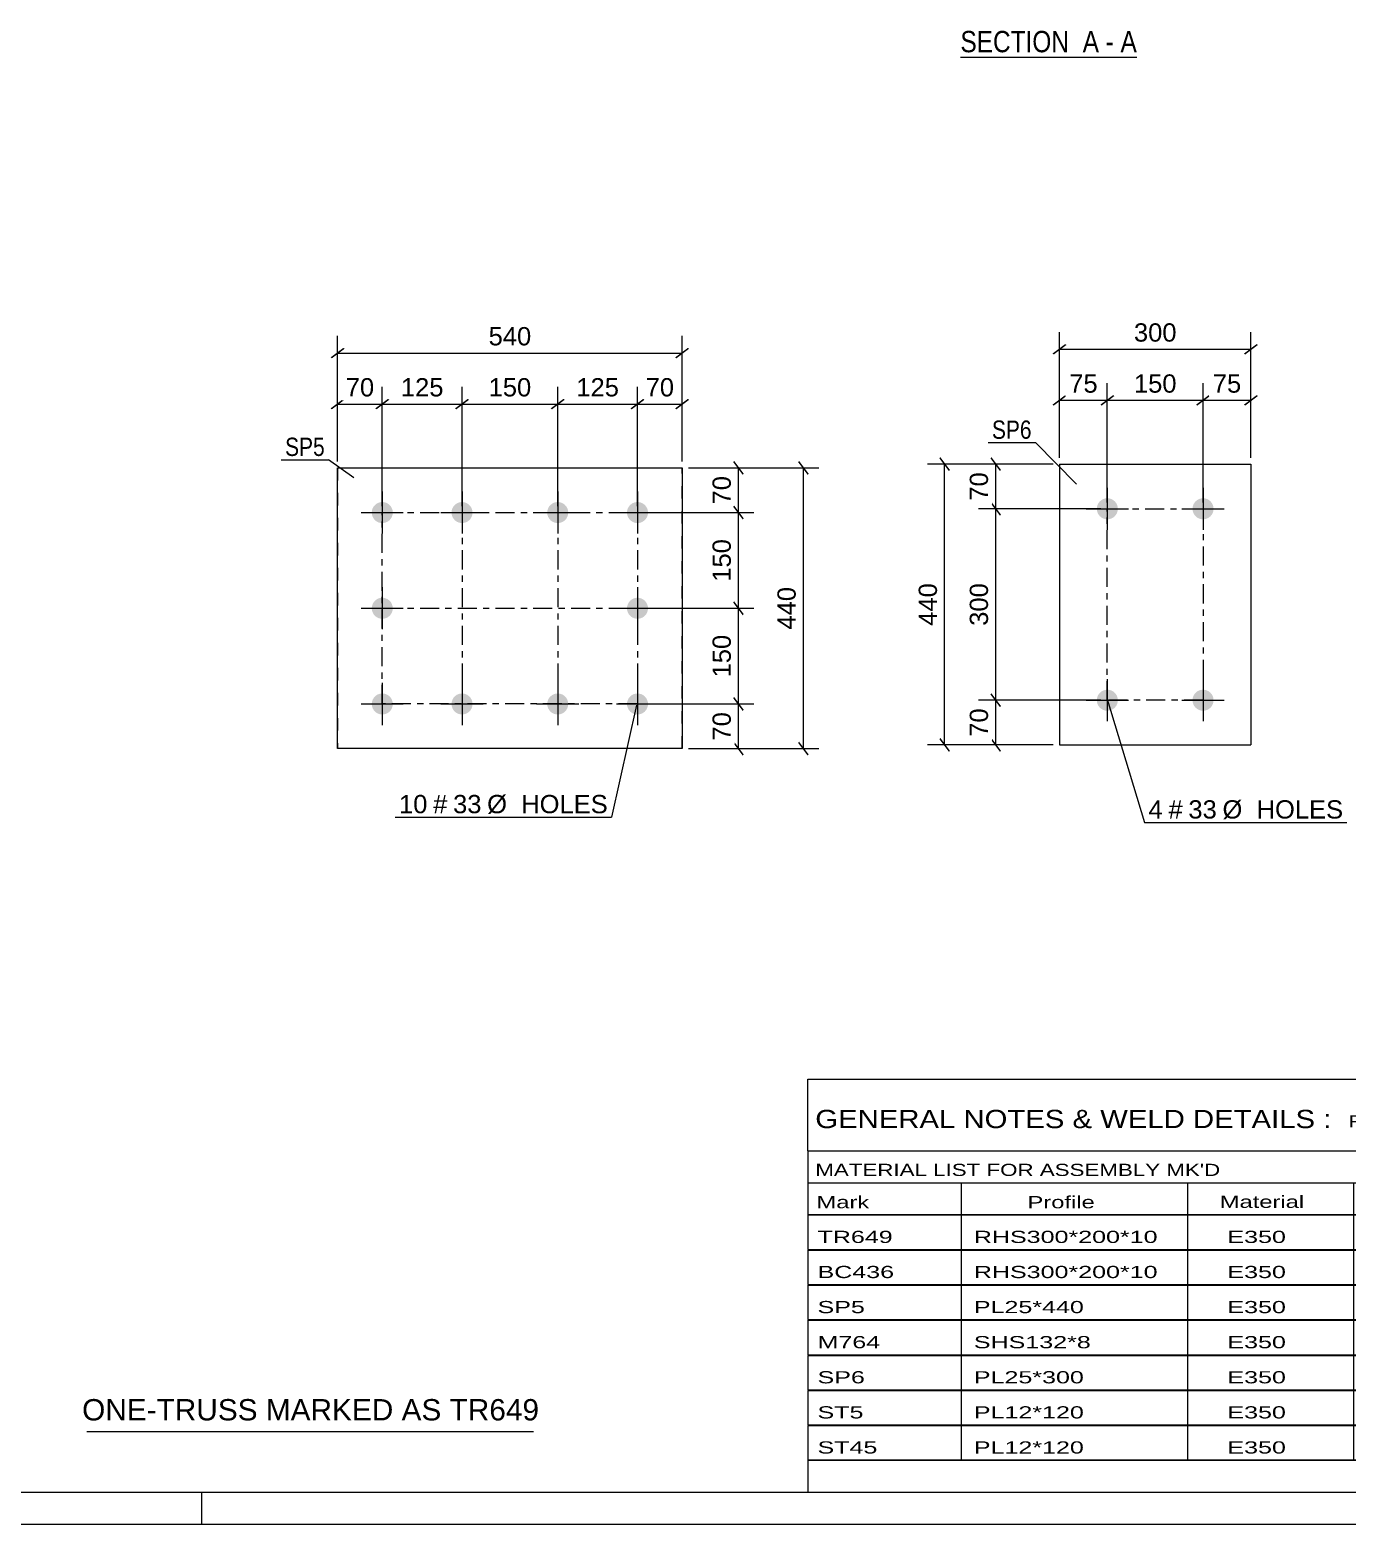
# Model space of a CAD drawing. Header units: millimetres. Extents: x 0 to 841, y 0 to 594.
# Drawn here: x 394.1 to 600.5, y 0 to 234.2 of the extents above; entities that cross this region are included whole.
import ezdxf

# ---------------------------------------------------------------- set-up
doc = ezdxf.new("R2010")
doc.units = ezdxf.units.MM
doc.linetypes.add('DXK_LINE_DOT2', pattern=[3.9198, 1.9599, -1.9599])
doc.linetypes.add('DXK_LINE_DOT3', pattern=[5.9187, 2.979, -0.9799, 0.9799, -0.9799])
doc.styles.add('Arial', font='arial.ttf', dxfattribs={"height": 0.2})
doc.styles.add('Arial Narrow', font='ARIALN.TTF', dxfattribs={"height": 0.2})

# ---------------------------------------------------------------- blocks, each defined once
blk = doc.blocks.new('Unknown-122567103-1134')
at = {"color": 5, "linetype": 'Continuous'}
for p, q in [((5, 5), (836, 5)), ((421, 0), (421, 5)), ((0, 0), (841, 0))]:
    blk.add_line(p, q, dxfattribs=at)
blk = doc.blocks.new('Unknown-122567103-13 - 2287')
at = {"color": 6, "linetype": 'Continuous'}
blk.add_line((539.9, 229.92), (567.54, 229.92), dxfattribs=at)
at = {"color": 0, "linetype": 'Continuous'}
blk.add_wipeout([(558.01, 230.67), (558.01, 234.17), (539.9, 234.17), (539.9, 230.67)], dxfattribs=at)
at = {"color": 7, "linetype": 'Continuous', "style": 'Arial Narrow'}
blk.add_text('SECTION ', height=3.34, dxfattribs=at).set_placement((539.9, 230.67))
at = {"color": 0, "linetype": 'Continuous'}
blk.add_wipeout([(561.61, 230.67), (561.61, 234.17), (559.06, 234.17), (559.06, 230.67)], dxfattribs=at)
blk.add_wipeout([(563.94, 230.67), (563.94, 234.17), (562.66, 234.17), (562.66, 230.67)], dxfattribs=at)
at = {"color": 7, "linetype": 'Continuous', "style": 'Arial Narrow'}
for s, p in [('A', (559.06, 230.67)), ('-', (562.66, 230.67))]:
    blk.add_text(s, height=3.34, dxfattribs=at).set_placement(p)
at = {"color": 0, "linetype": 'Continuous'}
blk.add_wipeout([(567.54, 230.67), (567.54, 234.17), (564.99, 234.17), (564.99, 230.67)], dxfattribs=at)
at = {"color": 7, "linetype": 'Continuous', "style": 'Arial Narrow'}
blk.add_text('A', height=3.34, dxfattribs=at).set_placement((564.99, 230.67))
blk = doc.blocks.new('Bolt-122567103-1923 - 1876')
at = {"linetype": 'Continuous'}
for points in [[(447.63, 158.53), (447.67, 158.87), (447.78, 159.2), (447.95, 159.5), (448.18, 159.75), (448.46, 159.96), (448.77, 160.1), (449.11, 160.17), (449.46, 160.17), (449.79, 160.1), (450.11, 159.96), (450.39, 159.75), (450.62, 159.5), (450.79, 159.2), (450.9, 158.87), (450.93, 158.53), (450.9, 158.19), (450.79, 157.86), (450.62, 157.56), (450.39, 157.3), (450.11, 157.1), (449.79, 156.96), (449.46, 156.89), (449.11, 156.89), (448.77, 156.96), (448.46, 157.1), (448.18, 157.3), (447.95, 157.56), (447.78, 157.86), (447.67, 158.19)], [(460.13, 158.53), (460.17, 158.87), (460.28, 159.2), (460.45, 159.5), (460.68, 159.75), (460.96, 159.96), (461.27, 160.1), (461.61, 160.17), (461.96, 160.17), (462.29, 160.1), (462.61, 159.96), (462.89, 159.75), (463.12, 159.5), (463.29, 159.2), (463.4, 158.87), (463.43, 158.53), (463.4, 158.19), (463.29, 157.86), (463.12, 157.56), (462.89, 157.3), (462.61, 157.1), (462.29, 156.96), (461.96, 156.89), (461.61, 156.89), (461.27, 156.96), (460.96, 157.1), (460.68, 157.3), (460.45, 157.56), (460.28, 157.86), (460.17, 158.19)], [(475.13, 158.53), (475.17, 158.87), (475.28, 159.2), (475.45, 159.5), (475.68, 159.75), (475.96, 159.96), (476.27, 160.1), (476.61, 160.17), (476.96, 160.17), (477.29, 160.1), (477.61, 159.96), (477.89, 159.75), (478.12, 159.5), (478.29, 159.2), (478.4, 158.87), (478.43, 158.53), (478.4, 158.19), (478.29, 157.86), (478.12, 157.56), (477.89, 157.3), (477.61, 157.1), (477.29, 156.96), (476.96, 156.89), (476.61, 156.89), (476.27, 156.96), (475.96, 157.1), (475.68, 157.3), (475.45, 157.56), (475.28, 157.86), (475.17, 158.19)], [(487.63, 158.53), (487.67, 158.87), (487.78, 159.2), (487.95, 159.5), (488.18, 159.75), (488.46, 159.96), (488.77, 160.1), (489.11, 160.17), (489.46, 160.17), (489.79, 160.1), (490.11, 159.96), (490.39, 159.75), (490.62, 159.5), (490.79, 159.2), (490.9, 158.87), (490.93, 158.53), (490.9, 158.19), (490.79, 157.86), (490.62, 157.56), (490.39, 157.3), (490.11, 157.1), (489.79, 156.96), (489.46, 156.89), (489.11, 156.89), (488.77, 156.96), (488.46, 157.1), (488.18, 157.3), (487.95, 157.56), (487.78, 157.86), (487.67, 158.19)], [(447.63, 143.53), (447.67, 143.87), (447.78, 144.2), (447.95, 144.5), (448.18, 144.75), (448.46, 144.96), (448.77, 145.1), (449.11, 145.17), (449.46, 145.17), (449.79, 145.1), (450.11, 144.96), (450.39, 144.75), (450.62, 144.5), (450.79, 144.2), (450.9, 143.87), (450.93, 143.53), (450.9, 143.19), (450.79, 142.86), (450.62, 142.56), (450.39, 142.3), (450.11, 142.1), (449.79, 141.96), (449.46, 141.89), (449.11, 141.89), (448.77, 141.96), (448.46, 142.1), (448.18, 142.3), (447.95, 142.56), (447.78, 142.86), (447.67, 143.19)], [(487.63, 143.53), (487.67, 143.87), (487.78, 144.2), (487.95, 144.5), (488.18, 144.75), (488.46, 144.96), (488.77, 145.1), (489.11, 145.17), (489.46, 145.17), (489.79, 145.1), (490.11, 144.96), (490.39, 144.75), (490.62, 144.5), (490.79, 144.2), (490.9, 143.87), (490.93, 143.53), (490.9, 143.19), (490.79, 142.86), (490.62, 142.56), (490.39, 142.3), (490.11, 142.1), (489.79, 141.96), (489.46, 141.89), (489.11, 141.89), (488.77, 141.96), (488.46, 142.1), (488.18, 142.3), (487.95, 142.56), (487.78, 142.86), (487.67, 143.19)], [(447.63, 128.53), (447.67, 128.87), (447.78, 129.2), (447.95, 129.5), (448.18, 129.75), (448.46, 129.96), (448.77, 130.1), (449.11, 130.17), (449.46, 130.17), (449.79, 130.1), (450.11, 129.96), (450.39, 129.75), (450.62, 129.5), (450.79, 129.2), (450.9, 128.87), (450.93, 128.53), (450.9, 128.19), (450.79, 127.86), (450.62, 127.56), (450.39, 127.3), (450.11, 127.1), (449.79, 126.96), (449.46, 126.89), (449.11, 126.89), (448.77, 126.96), (448.46, 127.1), (448.18, 127.3), (447.95, 127.56), (447.78, 127.86), (447.67, 128.19)], [(460.13, 128.53), (460.17, 128.87), (460.28, 129.2), (460.45, 129.5), (460.68, 129.75), (460.96, 129.96), (461.27, 130.1), (461.61, 130.17), (461.96, 130.17), (462.29, 130.1), (462.61, 129.96), (462.89, 129.75), (463.12, 129.5), (463.29, 129.2), (463.4, 128.87), (463.43, 128.53), (463.4, 128.19), (463.29, 127.86), (463.12, 127.56), (462.89, 127.3), (462.61, 127.1), (462.29, 126.96), (461.96, 126.89), (461.61, 126.89), (461.27, 126.96), (460.96, 127.1), (460.68, 127.3), (460.45, 127.56), (460.28, 127.86), (460.17, 128.19)], [(475.13, 128.53), (475.17, 128.87), (475.28, 129.2), (475.45, 129.5), (475.68, 129.75), (475.96, 129.96), (476.27, 130.1), (476.61, 130.17), (476.96, 130.17), (477.29, 130.1), (477.61, 129.96), (477.89, 129.75), (478.12, 129.5), (478.29, 129.2), (478.4, 128.87), (478.43, 128.53), (478.4, 128.19), (478.29, 127.86), (478.12, 127.56), (477.89, 127.3), (477.61, 127.1), (477.29, 126.96), (476.96, 126.89), (476.61, 126.89), (476.27, 126.96), (475.96, 127.1), (475.68, 127.3), (475.45, 127.56), (475.28, 127.86), (475.17, 128.19)], [(487.63, 128.53), (487.67, 128.87), (487.78, 129.2), (487.95, 129.5), (488.18, 129.75), (488.46, 129.96), (488.77, 130.1), (489.11, 130.17), (489.46, 130.17), (489.79, 130.1), (490.11, 129.96), (490.39, 129.75), (490.62, 129.5), (490.79, 129.2), (490.9, 128.87), (490.93, 128.53), (490.9, 128.19), (490.79, 127.86), (490.62, 127.56), (490.39, 127.3), (490.11, 127.1), (489.79, 126.96), (489.46, 126.89), (489.11, 126.89), (488.77, 126.96), (488.46, 127.1), (488.18, 127.3), (487.95, 127.56), (487.78, 127.86), (487.67, 128.19)]]:
    blk.add_hatch(color=1, dxfattribs=at).paths.add_polyline_path(points)
at = {"color": 1, "linetype": 'Continuous'}
for p, q in [((449.28, 161.83), (449.28, 155.23)), ((461.78, 161.83), (461.78, 155.23)), ((476.78, 161.83), (476.78, 155.23)), ((489.28, 161.83), (489.28, 155.23)), ((445.98, 158.53), (452.58, 158.53)), ((458.48, 158.53), (465.08, 158.53)), ((473.48, 158.53), (480.08, 158.53)), ((485.98, 158.53), (492.58, 158.53)), ((449.28, 146.83), (449.28, 140.23)), ((489.28, 146.83), (489.28, 140.23)), ((445.98, 143.53), (452.58, 143.53)), ((485.98, 143.53), (492.58, 143.53)), ((449.28, 131.83), (449.28, 125.23)), ((461.78, 131.83), (461.78, 125.23)), ((476.78, 131.83), (476.78, 125.23)), ((489.28, 131.83), (489.28, 125.23)), ((445.98, 128.53), (452.58, 128.53)), ((458.48, 128.53), (465.08, 128.53)), ((473.48, 128.53), (480.08, 128.53)), ((485.98, 128.53), (492.58, 128.53))]:
    blk.add_line(p, q, dxfattribs=at)
blk = doc.blocks.new('Part-122567103-1892 - 1876')
at = {"color": 2, "linetype": 'Continuous'}
for p, q in [((442.28, 121.53), (442.28, 165.53)), ((442.28, 165.53), (442.28, 165.53)), ((442.28, 165.53), (496.28, 165.53)), ((496.28, 165.53), (496.28, 121.53)), ((442.28, 121.53), (442.28, 121.53)), ((496.28, 121.53), (442.28, 121.53))]:
    blk.add_line(p, q, dxfattribs=at)
at = {"color": 7, "linetype": 'DXK_LINE_DOT2'}
for p, q in [((442.28, 165.53), (442.28, 121.53)), ((442.28, 165.53), (442.28, 165.53)), ((496.28, 121.53), (496.28, 165.53)), ((442.28, 121.53), (442.28, 121.53))]:
    blk.add_line(p, q, dxfattribs=at)
blk = doc.blocks.new('Bolt-122567103-1771 - 1713')
at = {"linetype": 'Continuous'}
for points in [[(562.92, 160.77, -1), (562.92, 157.47, -1)], [(577.92, 160.77, -1), (577.92, 157.47, -1)], [(562.92, 130.77, -1), (562.92, 127.47, -1)], [(577.92, 130.77, -1), (577.92, 127.47, -1)]]:
    blk.add_hatch(color=1, dxfattribs=at).paths.add_polyline_path(points)
at = {"color": 1, "linetype": 'Continuous'}
for p, q in [((562.92, 162.42), (562.92, 155.82)), ((577.92, 162.42), (577.92, 155.82)), ((559.62, 159.12), (566.22, 159.12)), ((574.62, 159.12), (581.22, 159.12)), ((562.92, 132.42), (562.92, 125.82)), ((577.92, 132.42), (577.92, 125.82)), ((559.62, 129.12), (566.22, 129.12)), ((574.62, 129.12), (581.22, 129.12))]:
    blk.add_line(p, q, dxfattribs=at)
blk = doc.blocks.new('Part-122567103-1776 - 1713')
at = {"color": 2, "linetype": 'Continuous'}
for p, q in [((555.42, 166.12), (555.42, 122.12)), ((555.42, 166.12), (585.42, 166.12)), ((585.42, 166.12), (585.42, 122.12)), ((555.42, 122.12), (585.42, 122.12))]:
    blk.add_line(p, q, dxfattribs=at)
blk = doc.blocks.new('Rectangle-122567103-2019 - 1876')
at = {"color": 1, "linetype": 'DXK_LINE_DOT3'}
blk.add_lwpolyline([(449.28, 158.53), (489.28, 158.53), (489.28, 128.53), (449.28, 128.53), (449.28, 158.53)], close=True, dxfattribs=at)
blk = doc.blocks.new('Rectangle-122567103-1861 - 1713')
at = {"color": 1, "linetype": 'DXK_LINE_DOT3'}
blk.add_lwpolyline([(562.92, 159.12), (577.92, 159.12), (577.92, 129.12), (562.92, 129.12), (562.92, 159.12)], close=True, dxfattribs=at)
blk = doc.blocks.new('Line-122567103-1998 - 1876')
at = {"color": 1, "linetype": 'DXK_LINE_DOT3'}
blk.add_line((461.78, 158.53), (461.78, 128.53), dxfattribs=at)
blk = doc.blocks.new('Line-122567103-2005 - 1876')
at = {"color": 1, "linetype": 'DXK_LINE_DOT3'}
blk.add_line((476.78, 158.53), (476.78, 128.53), dxfattribs=at)
blk = doc.blocks.new('Line-122567103-2012 - 1876')
at = {"color": 1, "linetype": 'DXK_LINE_DOT3'}
blk.add_line((449.28, 143.53), (489.28, 143.53), dxfattribs=at)
blk = doc.blocks.new('StraightDimension-122567103-1925 - 1876')
at = {"linetype": 'Continuous'}
for points in [[(441.38, 182.7), (441.18, 182.85), (443.18, 184.35), (443.38, 184.2)], [(497.18, 184.35), (497.38, 184.2), (495.38, 182.7), (495.18, 182.85)]]:
    blk.add_hatch(color=7, dxfattribs=at).paths.add_polyline_path(points)
at = {"color": 7, "linetype": 'Continuous'}
for p, q in [((442.28, 166.53), (442.28, 186.23)), ((496.28, 166.53), (496.28, 186.23)), ((442.28, 183.53), (496.28, 183.53))]:
    blk.add_line(p, q, dxfattribs=at)
at = {"color": 0}
blk.add_wipeout([(473.22, 184.13), (473.22, 188.33), (465.35, 188.33), (465.35, 184.13)], dxfattribs=at)
at = {"color": 3, "style": 'Arial'}
blk.add_text('540', height=2.865, dxfattribs=at).set_placement((465.95, 184.73))
blk = doc.blocks.new('StraightDimension-122567103-1938 - 1876')
at = {"linetype": 'Continuous'}
for points in [[(490.18, 176.35), (490.38, 176.2), (488.38, 174.7), (488.18, 174.85)], [(495.38, 174.7), (495.18, 174.85), (497.18, 176.35), (497.38, 176.2)]]:
    blk.add_hatch(color=7, dxfattribs=at).paths.add_polyline_path(points)
at = {"color": 7, "linetype": 'Continuous'}
for p, q in [((489.28, 159.53), (489.28, 178.23)), ((496.28, 166.53), (496.28, 178.23)), ((489.28, 175.53), (496.28, 175.53))]:
    blk.add_line(p, q, dxfattribs=at)
at = {"color": 0}
blk.add_wipeout([(495.61, 176.13), (495.61, 180.33), (489.96, 180.33), (489.96, 176.13)], dxfattribs=at)
at = {"color": 3, "style": 'Arial'}
blk.add_text('70', height=2.865, dxfattribs=at).set_placement((490.56, 176.73))
blk = doc.blocks.new('StraightDimension-122567103-1963 - 1876')
at = {"linetype": 'Continuous'}
for points in [[(514.46, 166.43), (514.61, 166.63), (516.11, 164.63), (515.96, 164.43)], [(516.11, 120.63), (515.96, 120.43), (514.46, 122.43), (514.61, 122.63)]]:
    blk.add_hatch(color=7, dxfattribs=at).paths.add_polyline_path(points)
at = {"color": 7, "linetype": 'Continuous'}
for p, q in [((497.28, 165.53), (517.68, 165.53)), ((515.28, 121.53), (515.28, 165.53)), ((497.28, 121.53), (517.68, 121.53))]:
    blk.add_line(p, q, dxfattribs=at)
at = {"color": 0}
blk.add_wipeout([(514.68, 147.46), (510.48, 147.46), (510.48, 139.59), (514.68, 139.59)], dxfattribs=at)
at = {"color": 3, "style": 'Arial'}
blk.add_text('440', height=2.865, rotation=90.0002, dxfattribs=at).set_placement((514.08, 140.19))
blk = doc.blocks.new('StraightDimension-122567103-4245 - 1876')
at = {"linetype": 'Continuous'}
for points in [[(448.38, 174.7), (448.18, 174.85), (450.18, 176.35), (450.38, 176.2)], [(462.68, 176.35), (462.88, 176.2), (460.88, 174.7), (460.68, 174.85)]]:
    blk.add_hatch(color=7, dxfattribs=at).paths.add_polyline_path(points)
at = {"color": 7, "linetype": 'Continuous'}
for p, q in [((449.28, 159.53), (449.28, 178.23)), ((461.78, 159.53), (461.78, 178.23)), ((449.28, 175.53), (461.78, 175.53))]:
    blk.add_line(p, q, dxfattribs=at)
at = {"color": 0}
blk.add_wipeout([(459.47, 176.13), (459.47, 180.33), (451.6, 180.33), (451.6, 176.13)], dxfattribs=at)
at = {"color": 3, "style": 'Arial'}
blk.add_text('125', height=2.865, dxfattribs=at).set_placement((452.2, 176.73))
blk = doc.blocks.new('StraightDimension-122567103-1976 - 1876')
at = {"linetype": 'Continuous'}
for points in [[(505.93, 164.63), (505.78, 164.43), (504.28, 166.43), (504.43, 166.63)], [(504.28, 159.43), (504.43, 159.63), (505.93, 157.63), (505.78, 157.43)]]:
    blk.add_hatch(color=7, dxfattribs=at).paths.add_polyline_path(points)
at = {"color": 7, "linetype": 'Continuous'}
for p, q in [((497.28, 165.53), (507.51, 165.53)), ((505.11, 158.53), (505.11, 165.53)), ((490.28, 158.53), (507.51, 158.53))]:
    blk.add_line(p, q, dxfattribs=at)
at = {"color": 0}
blk.add_wipeout([(504.51, 164.85), (500.31, 164.85), (500.31, 159.2), (504.51, 159.2)], dxfattribs=at)
at = {"color": 3, "style": 'Arial'}
blk.add_text('70', height=2.865, rotation=90.0002, dxfattribs=at).set_placement((503.91, 159.8))
blk = doc.blocks.new('StraightDimension-122567103-4291 - 1876')
at = {"linetype": 'Continuous'}
for points in [[(504.28, 159.43), (504.43, 159.63), (505.93, 157.63), (505.78, 157.43)], [(505.93, 142.63), (505.78, 142.43), (504.28, 144.43), (504.43, 144.63)]]:
    blk.add_hatch(color=7, dxfattribs=at).paths.add_polyline_path(points)
at = {"color": 7, "linetype": 'Continuous'}
for p, q in [((490.28, 158.53), (507.51, 158.53)), ((505.11, 143.53), (505.11, 158.53)), ((490.28, 143.53), (507.51, 143.53))]:
    blk.add_line(p, q, dxfattribs=at)
at = {"color": 0}
blk.add_wipeout([(504.51, 154.96), (500.31, 154.96), (500.31, 147.09), (504.51, 147.09)], dxfattribs=at)
at = {"color": 3, "style": 'Arial'}
blk.add_text('150', height=2.865, rotation=90.0002, dxfattribs=at).set_placement((503.91, 147.69))
blk = doc.blocks.new('StraightDimension-122567103-1986 - 1876')
at = {"linetype": 'Continuous'}
for points in [[(505.93, 127.63), (505.78, 127.43), (504.28, 129.43), (504.43, 129.63)], [(504.28, 122.43), (504.43, 122.63), (505.93, 120.63), (505.78, 120.43)]]:
    blk.add_hatch(color=7, dxfattribs=at).paths.add_polyline_path(points)
at = {"color": 7, "linetype": 'Continuous'}
for p, q in [((490.28, 128.53), (507.51, 128.53)), ((505.11, 121.53), (505.11, 128.53)), ((497.28, 121.53), (507.51, 121.53))]:
    blk.add_line(p, q, dxfattribs=at)
at = {"color": 0}
blk.add_wipeout([(504.51, 127.85), (500.31, 127.85), (500.31, 122.2), (504.51, 122.2)], dxfattribs=at)
at = {"color": 3, "style": 'Arial'}
blk.add_text('70', height=2.865, rotation=90.0002, dxfattribs=at).set_placement((503.91, 122.8))
blk = doc.blocks.new('StraightDimension-122567103-4252 - 1876')
at = {"linetype": 'Continuous'}
for points in [[(460.88, 174.7), (460.68, 174.85), (462.68, 176.35), (462.88, 176.2)], [(477.68, 176.35), (477.88, 176.2), (475.88, 174.7), (475.68, 174.85)]]:
    blk.add_hatch(color=7, dxfattribs=at).paths.add_polyline_path(points)
at = {"color": 7, "linetype": 'Continuous'}
for p, q in [((461.78, 159.53), (461.78, 178.23)), ((476.78, 159.53), (476.78, 178.23)), ((461.78, 175.53), (476.78, 175.53))]:
    blk.add_line(p, q, dxfattribs=at)
at = {"color": 0}
blk.add_wipeout([(473.22, 176.13), (473.22, 180.33), (465.35, 180.33), (465.35, 176.13)], dxfattribs=at)
at = {"color": 3, "style": 'Arial'}
blk.add_text('150', height=2.865, dxfattribs=at).set_placement((465.95, 176.73))
blk = doc.blocks.new('StraightDimension-122567103-4256 - 1876')
at = {"linetype": 'Continuous'}
for points in [[(475.88, 174.7), (475.68, 174.85), (477.68, 176.35), (477.88, 176.2)], [(490.18, 176.35), (490.38, 176.2), (488.38, 174.7), (488.18, 174.85)]]:
    blk.add_hatch(color=7, dxfattribs=at).paths.add_polyline_path(points)
at = {"color": 7, "linetype": 'Continuous'}
for p, q in [((476.78, 159.53), (476.78, 178.23)), ((489.28, 159.53), (489.28, 178.23)), ((476.78, 175.53), (489.28, 175.53))]:
    blk.add_line(p, q, dxfattribs=at)
at = {"color": 0}
blk.add_wipeout([(486.97, 176.13), (486.97, 180.33), (479.1, 180.33), (479.1, 176.13)], dxfattribs=at)
at = {"color": 3, "style": 'Arial'}
blk.add_text('125', height=2.865, dxfattribs=at).set_placement((479.7, 176.73))
blk = doc.blocks.new('StraightDimension-122567103-4281 - 1876')
at = {"linetype": 'Continuous'}
for points in [[(504.28, 144.43), (504.43, 144.63), (505.93, 142.63), (505.78, 142.43)], [(505.93, 127.63), (505.78, 127.43), (504.28, 129.43), (504.43, 129.63)]]:
    blk.add_hatch(color=7, dxfattribs=at).paths.add_polyline_path(points)
at = {"color": 7, "linetype": 'Continuous'}
for p, q in [((490.28, 143.53), (507.51, 143.53)), ((505.11, 128.53), (505.11, 143.53)), ((490.28, 128.53), (507.51, 128.53))]:
    blk.add_line(p, q, dxfattribs=at)
at = {"color": 0}
blk.add_wipeout([(504.51, 139.96), (500.31, 139.96), (500.31, 132.09), (504.51, 132.09)], dxfattribs=at)
at = {"color": 3, "style": 'Arial'}
blk.add_text('150', height=2.865, rotation=90.0002, dxfattribs=at).set_placement((503.91, 132.69))
blk = doc.blocks.new('StraightDimension-122567103-4301 - 1876')
at = {"linetype": 'Continuous'}
for points in [[(443.18, 176.35), (443.38, 176.2), (441.38, 174.7), (441.18, 174.85)], [(448.38, 174.7), (448.18, 174.85), (450.18, 176.35), (450.38, 176.2)]]:
    blk.add_hatch(color=7, dxfattribs=at).paths.add_polyline_path(points)
at = {"color": 7, "linetype": 'Continuous'}
for p, q in [((442.28, 166.53), (442.28, 178.23)), ((449.28, 159.53), (449.28, 178.23)), ((442.28, 175.53), (449.28, 175.53))]:
    blk.add_line(p, q, dxfattribs=at)
at = {"color": 0}
blk.add_wipeout([(448.61, 176.13), (448.61, 180.33), (442.96, 180.33), (442.96, 176.13)], dxfattribs=at)
at = {"color": 3, "style": 'Arial'}
blk.add_text('70', height=2.865, dxfattribs=at).set_placement((443.56, 176.73))
blk = doc.blocks.new('StraightDimension-122567103-1851 - 1713')
at = {"linetype": 'Continuous'}
for points in [[(554.52, 183.29), (554.32, 183.44), (556.32, 184.94), (556.52, 184.79)], [(586.32, 184.94), (586.52, 184.79), (584.52, 183.29), (584.32, 183.44)]]:
    blk.add_hatch(color=7, dxfattribs=at).paths.add_polyline_path(points)
at = {"color": 7, "linetype": 'Continuous'}
for p, q in [((555.42, 167.12), (555.42, 186.82)), ((585.42, 167.12), (585.42, 186.82)), ((555.42, 184.12), (585.42, 184.12))]:
    blk.add_line(p, q, dxfattribs=at)
at = {"color": 0}
blk.add_wipeout([(574.36, 184.72), (574.36, 188.92), (566.49, 188.92), (566.49, 184.72)], dxfattribs=at)
at = {"color": 3, "style": 'Arial'}
blk.add_text('300', height=2.865, dxfattribs=at).set_placement((567.09, 185.32))
blk = doc.blocks.new('StraightDimension-122567103-1788 - 1713')
at = {"linetype": 'Continuous'}
for points in [[(544.6, 160.02), (544.75, 160.22), (546.25, 158.22), (546.1, 158.02)], [(546.25, 128.22), (546.1, 128.02), (544.6, 130.02), (544.75, 130.22)]]:
    blk.add_hatch(color=7, dxfattribs=at).paths.add_polyline_path(points)
at = {"color": 7, "linetype": 'Continuous'}
for p, q in [((561.92, 159.12), (542.72, 159.12)), ((545.42, 129.12), (545.42, 159.12)), ((561.92, 129.12), (542.72, 129.12))]:
    blk.add_line(p, q, dxfattribs=at)
at = {"color": 0}
blk.add_wipeout([(544.82, 148.05), (540.62, 148.05), (540.62, 140.18), (544.82, 140.18)], dxfattribs=at)
at = {"color": 3, "style": 'Arial'}
blk.add_text('300', height=2.865, rotation=90.0002, dxfattribs=at).set_placement((544.22, 140.78))
blk = doc.blocks.new('StraightDimension-122567103-1778 - 1713')
at = {"linetype": 'Continuous'}
for points in [[(546.25, 165.22), (546.1, 165.02), (544.6, 167.02), (544.75, 167.22)], [(544.6, 160.02), (544.75, 160.22), (546.25, 158.22), (546.1, 158.02)]]:
    blk.add_hatch(color=7, dxfattribs=at).paths.add_polyline_path(points)
at = {"color": 7, "linetype": 'Continuous'}
for p, q in [((554.42, 166.12), (542.72, 166.12)), ((545.42, 159.12), (545.42, 166.12)), ((561.92, 159.12), (542.72, 159.12))]:
    blk.add_line(p, q, dxfattribs=at)
at = {"color": 0}
blk.add_wipeout([(544.82, 165.44), (540.62, 165.44), (540.62, 159.79), (544.82, 159.79)], dxfattribs=at)
at = {"color": 3, "style": 'Arial'}
blk.add_text('70', height=2.865, rotation=90.0002, dxfattribs=at).set_placement((544.22, 160.39))
blk = doc.blocks.new('StraightDimension-122567103-1798 - 1713')
at = {"linetype": 'Continuous'}
for points in [[(546.25, 128.22), (546.1, 128.02), (544.6, 130.02), (544.75, 130.22)], [(544.6, 123.02), (544.75, 123.22), (546.25, 121.22), (546.1, 121.02)]]:
    blk.add_hatch(color=7, dxfattribs=at).paths.add_polyline_path(points)
at = {"color": 7, "linetype": 'Continuous'}
for p, q in [((561.92, 129.12), (542.72, 129.12)), ((545.42, 122.12), (545.42, 129.12)), ((554.42, 122.12), (542.72, 122.12))]:
    blk.add_line(p, q, dxfattribs=at)
at = {"color": 0}
blk.add_wipeout([(544.82, 128.44), (540.62, 128.44), (540.62, 122.79), (544.82, 122.79)], dxfattribs=at)
at = {"color": 3, "style": 'Arial'}
blk.add_text('70', height=2.865, rotation=90.0002, dxfattribs=at).set_placement((544.22, 123.39))
blk = doc.blocks.new('StraightDimension-122567103-1809 - 1713')
at = {"linetype": 'Continuous'}
for points in [[(536.6, 167.02), (536.75, 167.22), (538.25, 165.22), (538.1, 165.02)], [(538.25, 121.22), (538.1, 121.02), (536.6, 123.02), (536.75, 123.22)]]:
    blk.add_hatch(color=7, dxfattribs=at).paths.add_polyline_path(points)
at = {"color": 7, "linetype": 'Continuous'}
for p, q in [((554.42, 166.12), (534.72, 166.12)), ((537.42, 122.12), (537.42, 166.12)), ((554.42, 122.12), (534.72, 122.12))]:
    blk.add_line(p, q, dxfattribs=at)
at = {"color": 0}
blk.add_wipeout([(536.82, 148.05), (532.62, 148.05), (532.62, 140.18), (536.82, 140.18)], dxfattribs=at)
at = {"color": 3, "style": 'Arial'}
blk.add_text('440', height=2.865, rotation=90.0002, dxfattribs=at).set_placement((536.22, 140.78))
blk = doc.blocks.new('StraightDimension-122567103-1820 - 1713')
at = {"linetype": 'Continuous'}
for points in [[(556.32, 176.94), (556.52, 176.79), (554.52, 175.29), (554.32, 175.44)], [(562.02, 175.29), (561.82, 175.44), (563.82, 176.94), (564.02, 176.79)]]:
    blk.add_hatch(color=7, dxfattribs=at).paths.add_polyline_path(points)
at = {"color": 7, "linetype": 'Continuous'}
for p, q in [((555.42, 167.12), (555.42, 178.82)), ((562.92, 160.12), (562.92, 178.82)), ((555.42, 176.12), (562.92, 176.12))]:
    blk.add_line(p, q, dxfattribs=at)
at = {"color": 0}
blk.add_wipeout([(562, 176.72), (562, 180.92), (556.35, 180.92), (556.35, 176.72)], dxfattribs=at)
at = {"color": 3, "style": 'Arial'}
blk.add_text('75', height=2.865, dxfattribs=at).set_placement((556.95, 177.32))
blk = doc.blocks.new('StraightDimension-122567103-1830 - 1713')
at = {"linetype": 'Continuous'}
for points in [[(562.02, 175.29), (561.82, 175.44), (563.82, 176.94), (564.02, 176.79)], [(578.82, 176.94), (579.02, 176.79), (577.02, 175.29), (576.82, 175.44)]]:
    blk.add_hatch(color=7, dxfattribs=at).paths.add_polyline_path(points)
at = {"color": 7, "linetype": 'Continuous'}
for p, q in [((562.92, 160.12), (562.92, 178.82)), ((577.92, 160.12), (577.92, 178.82)), ((562.92, 176.12), (577.92, 176.12))]:
    blk.add_line(p, q, dxfattribs=at)
at = {"color": 0}
blk.add_wipeout([(574.36, 176.72), (574.36, 180.92), (566.49, 180.92), (566.49, 176.72)], dxfattribs=at)
at = {"color": 3, "style": 'Arial'}
blk.add_text('150', height=2.865, dxfattribs=at).set_placement((567.09, 177.32))
blk = doc.blocks.new('StraightDimension-122567103-1840 - 1713')
at = {"linetype": 'Continuous'}
for points in [[(578.82, 176.94), (579.02, 176.79), (577.02, 175.29), (576.82, 175.44)], [(584.52, 175.29), (584.32, 175.44), (586.32, 176.94), (586.52, 176.79)]]:
    blk.add_hatch(color=7, dxfattribs=at).paths.add_polyline_path(points)
at = {"color": 7, "linetype": 'Continuous'}
for p, q in [((577.92, 160.12), (577.92, 178.82)), ((585.42, 167.12), (585.42, 178.82)), ((577.92, 176.12), (585.42, 176.12))]:
    blk.add_line(p, q, dxfattribs=at)
at = {"color": 0}
blk.add_wipeout([(584.5, 176.72), (584.5, 180.92), (578.85, 180.92), (578.85, 176.72)], dxfattribs=at)
at = {"color": 3, "style": 'Arial'}
blk.add_text('75', height=2.865, dxfattribs=at).set_placement((579.45, 177.32))
blk = doc.blocks.new('Mark-122567103-1888 - 1876')
at = {"color": 0}
blk.add_wipeout([(440.27, 167.4), (440.27, 170.4), (434.06, 170.4), (434.06, 167.4)], dxfattribs=at)
blk.add_wipeout([(440.27, 167.4), (440.27, 170.4), (434.06, 170.4), (434.06, 167.4)], dxfattribs=at)
at = {"color": 30, "linetype": 'Continuous'}
for p in [(433.46, 166.8), (444.85, 163.96)]:
    blk.add_line(p, (440.87, 166.8), dxfattribs=at)
at = {"color": 3, "style": 'Arial Narrow'}
blk.add_text('SP5', height=2.863, dxfattribs=at).set_placement((434.06, 167.4))
blk = doc.blocks.new('Mark-122567103-1919 - 1876')
at = {"color": 0}
blk.add_wipeout([(456.35, 111.41), (456.35, 114.41), (451.91, 114.41), (451.91, 111.41)], dxfattribs=at)
blk.add_wipeout([(456.35, 111.41), (456.35, 114.41), (451.91, 114.41), (451.91, 111.41)], dxfattribs=at)
blk.add_wipeout([(459.48, 111.41), (459.48, 114.41), (457.25, 114.41), (457.25, 111.41)], dxfattribs=at)
blk.add_wipeout([(459.48, 111.41), (459.48, 114.41), (457.25, 114.41), (457.25, 111.41)], dxfattribs=at)
at = {"color": 3, "style": 'Arial'}
blk.add_text('10', height=2.865, dxfattribs=at).set_placement((451.91, 111.41))
at = {"color": 0}
blk.add_wipeout([(464.82, 111.41), (464.82, 114.41), (460.38, 114.41), (460.38, 111.41)], dxfattribs=at)
blk.add_wipeout([(464.82, 111.41), (464.82, 114.41), (460.38, 114.41), (460.38, 111.41)], dxfattribs=at)
at = {"color": 3, "style": 'Arial'}
blk.add_text('#', height=2.87, dxfattribs=at).set_placement((457.25, 111.41))
at = {"color": 0}
blk.add_wipeout([(484.61, 111.41), (484.61, 114.41), (465.72, 114.41), (465.72, 111.41)], dxfattribs=at)
blk.add_wipeout([(484.61, 111.41), (484.61, 114.41), (465.72, 114.41), (465.72, 111.41)], dxfattribs=at)
at = {"color": 7, "linetype": 'Continuous'}
for p in [(489.11, 128.36), (451.31, 110.81)]:
    blk.add_line(p, (485.21, 110.81), dxfattribs=at)
at = {"color": 3, "style": 'Arial'}
for s, p in [('33', (460.38, 111.41)), ('Ø  HOLES', (465.72, 111.41))]:
    blk.add_text(s, height=2.865, dxfattribs=at).set_placement(p)
blk = doc.blocks.new('Unknown-122567103-5081')
at = {"color": 7, "linetype": 'Continuous'}
for p, q in [((516, 69.75), (676, 69.75)), ((516, 58.5), (516, 69.75)), ((676, 69.75), (676, 58.5)), ((516, 58.5), (676, 58.5)), ((516, 58.5), (516, 53.5)), ((676, 58.5), (676, 53.5)), ((516, 53.5), (676, 53.5)), ((516, 53.5), (516, 48.5)), ((540, 53.5), (540, 48.5)), ((575.5, 53.5), (575.5, 48.5)), ((601.5, 53.5), (601.5, 48.5)), ((614.5, 53.5), (614.5, 48.5)), ((632, 53.5), (632, 48.5)), ((654, 53.5), (654, 48.5)), ((676, 53.5), (676, 48.5)), ((516, 48.5), (676, 48.5)), ((516, 48.45), (516, 43.05)), ((516, 48.45), (676, 48.45)), ((540, 48.5), (540, 43)), ((575.5, 48.5), (575.5, 43)), ((601.5, 48.5), (601.5, 43)), ((614.5, 48.5), (614.5, 43)), ((632, 48.5), (632, 43)), ((654, 48.5), (654, 43)), ((676, 48.45), (676, 43.05)), ((516, 43.05), (676, 43.05)), ((516, 42.95), (516, 37.55)), ((516, 42.95), (676, 42.95)), ((540, 43), (540, 37.5)), ((575.5, 43), (575.5, 37.5)), ((601.5, 43), (601.5, 37.5)), ((614.5, 43), (614.5, 37.5)), ((632, 43), (632, 37.5)), ((654, 43), (654, 37.5)), ((676, 42.95), (676, 37.55)), ((516, 37.55), (676, 37.55)), ((540, 37.5), (540, 32)), ((575.5, 37.5), (575.5, 32)), ((601.5, 37.5), (601.5, 32)), ((614.5, 37.5), (614.5, 32)), ((632, 37.5), (632, 32)), ((654, 37.5), (654, 32)), ((516, 37.45), (516, 32.05)), ((516, 37.45), (676, 37.45)), ((676, 37.45), (676, 32.05)), ((516, 32.05), (676, 32.05)), ((516, 31.95), (516, 26.55)), ((516, 31.95), (676, 31.95)), ((540, 32), (540, 26.5)), ((575.5, 32), (575.5, 26.5)), ((601.5, 32), (601.5, 26.5)), ((614.5, 32), (614.5, 26.5)), ((632, 32), (632, 26.5)), ((654, 32), (654, 26.5)), ((676, 31.95), (676, 26.55)), ((516, 26.55), (676, 26.55)), ((516, 26.45), (516, 21.05)), ((516, 26.45), (676, 26.45)), ((540, 26.5), (540, 21)), ((575.5, 26.5), (575.5, 21)), ((601.5, 26.5), (601.5, 21)), ((614.5, 26.5), (614.5, 21)), ((632, 26.5), (632, 21)), ((654, 26.5), (654, 21)), ((676, 26.45), (676, 21.05)), ((516, 21.05), (676, 21.05)), ((516, 20.95), (516, 15.55)), ((516, 20.95), (676, 20.95)), ((540, 21), (540, 15.5)), ((575.5, 21), (575.5, 15.5)), ((601.5, 21), (601.5, 15.5)), ((614.5, 21), (614.5, 15.5)), ((632, 21), (632, 15.5)), ((654, 21), (654, 15.5)), ((676, 20.95), (676, 15.55)), ((516, 15.55), (676, 15.55)), ((516, 15.45), (516, 10.05)), ((516, 15.45), (676, 15.45)), ((540, 15.5), (540, 10)), ((575.5, 15.5), (575.5, 10)), ((601.5, 15.5), (601.5, 10)), ((614.5, 15.5), (614.5, 10)), ((632, 15.5), (632, 10)), ((654, 15.5), (654, 10)), ((676, 15.45), (676, 10.05)), ((516, 10.05), (676, 10.05)), ((516, 10), (676, 10)), ((516, 10), (516, 5)), ((632, 10), (632, 5)), ((654, 10), (654, 5)), ((676, 10), (676, 5)), ((516, 5), (676, 5))]:
    blk.add_line(p, q, dxfattribs=at)
at = {"color": 7, "style": 'Arial Narrow'}
for s, height, width, p in [('GENERAL NOTES & WELD DETAILS :', 2.8633, 1.4, (517.15, 62.06)), ('REFER TYP DRAWING TYP-01', 1.9089, 1.6, (600.7, 62.16)), ("MATERIAL LIST FOR ASSEMBLY MK'D", 1.9089, 1.6, (517.15, 54.56)), ('TR649', 1.909, 1.794707, (609.9, 54.47)), ('1', 1.91, 1.794707, (638.08, 54.56)), ('No. Required', 1.9089, 1.6, (647.41, 54.56)), ('Material', 1.909, 1.7, (580.54, 49.56)), ('Length', 1.909, 1.7, (616, 49.56)), ('Weight', 1.909, 1.7, (658, 49.56)), ('Mark', 1.909, 1.7, (517.34, 49.5)), ('Profile', 1.909, 1.7, (550.41, 49.5)), ('No.', 1.909, 1.7, (605.5, 49.56)), ('Area', 1.909, 1.7, (638.5, 49.56))]:
    blk.add_text(s, height=height, dxfattribs=dict(at, width=width)).set_placement(p)
at = {"color": 7, "linetype": 'Continuous', "style": 'Arial Narrow'}
for s, height, width, p in [('TR649', 1.909, 1.794707, (517.5, 44.06)), ('RHS300*200*10', 1.9089, 1.794707, (542, 44.06)), ('E350', 1.909, 1.794707, (581.74, 44.06)), ('1', 1.91, 1.794707, (605.86, 44.06)), ('4380', 1.909, 1.794707, (618.58, 44.06)), ('4.4', 1.909, 1.794707, (642.32, 44.06)), ('330.1', 1.909, 1.794707, (658.96, 44.06)), ('BC436', 1.909, 1.794707, (517.5, 38.56)), ('RHS300*200*10', 1.9089, 1.794707, (542, 38.56)), ('E350', 1.909, 1.794707, (581.74, 38.56)), ('1', 1.91, 1.794707, (605.86, 38.56)), ('4087', 1.909, 1.794707, (618.58, 38.56)), ('4.1', 1.909, 1.794707, (642.32, 38.56)), ('308.0', 1.909, 1.794707, (658.96, 38.56)), ('SP5', 1.909, 1.794707, (517.5, 33.06)), ('PL25*440', 1.909, 1.794707, (542, 33.06)), ('E350', 1.909, 1.794707, (581.74, 33.06)), ('2', 1.91, 1.794707, (605.86, 33.06)), ('540', 1.909, 1.794707, (620.77, 33.06)), ('0.5', 1.909, 1.794707, (642.32, 33.06)), ('93.3', 1.909, 1.794707, (661.14, 33.06)), ('M764', 1.909, 1.794707, (517.5, 27.56)), ('SHS132*8', 1.909, 1.794707, (542, 27.56)), ('E350', 1.909, 1.794707, (581.74, 27.56)), ('1', 1.91, 1.794707, (605.86, 27.56)), ('2990', 1.909, 1.794707, (618.58, 27.56)), ('1.6', 1.909, 1.794707, (642.32, 27.56)), ('93.1', 1.909, 1.794707, (661.14, 27.56)), ('SP6', 1.909, 1.794707, (517.5, 22.06)), ('PL25*300', 1.909, 1.794707, (542, 22.06)), ('E350', 1.909, 1.794707, (581.74, 22.06)), ('2', 1.91, 1.794707, (605.86, 22.06)), ('440', 1.909, 1.794707, (620.77, 22.06)), ('0.3', 1.909, 1.794707, (642.32, 22.06)), ('51.8', 1.909, 1.794707, (661.14, 22.06)), ('ST5', 1.909, 1.794707, (517.5, 16.56)), ('PL12*120', 1.909, 1.794707, (542, 16.56)), ('E350', 1.909, 1.794707, (581.74, 16.56)), ('26', 1.909, 1.794707, (604.76, 16.56)), ('120', 1.909, 1.794707, (620.77, 16.56)), ('0.0', 1.909, 1.794707, (642.32, 16.56)), ('17.4', 1.909, 1.794707, (661.14, 16.56)), ('ST45', 1.909, 1.794707, (517.5, 11.06)), ('PL12*120', 1.909, 1.794707, (542, 11.06)), ('E350', 1.909, 1.794707, (581.74, 11.06)), ('6', 1.91, 1.794707, (605.86, 11.06)), ('120', 1.909, 1.794707, (620.77, 11.06)), ('0.0', 1.909, 1.794707, (642.32, 11.06)), ('4.0', 1.909, 1.794707, (663.33, 11.06)), ('Total', 1.909, 1.7, (618.33, 6.5)), ('12.3', 1.909, 1.794707, (639.64, 6.5)), ('897.6', 1.909, 1.794707, (658.96, 6.5))]:
    blk.add_text(s, height=height, dxfattribs=dict(at, width=width)).set_placement(p)
blk = doc.blocks.new('Unknown-122567103-5082')
at = {"color": 7, "linetype": 'Continuous'}
blk.add_line((403, 14.5), (473, 14.5), dxfattribs=at)
at = {"color": 7, "style": 'Arial'}
blk.add_text('ONE-TRUSS MARKED AS TR649', height=3.3428, dxfattribs=at).set_placement((402.24, 16.25))
blk = doc.blocks.new('Mark-122567103-1767 - 1713')
at = {"color": 0}
blk.add_wipeout([(571.6, 110.58), (571.6, 113.58), (569.37, 113.58), (569.37, 110.58)], dxfattribs=at)
blk.add_wipeout([(571.6, 110.58), (571.6, 113.58), (569.37, 113.58), (569.37, 110.58)], dxfattribs=at)
at = {"color": 7, "linetype": 'Continuous'}
blk.add_line((562.92, 129.28), (568.77, 109.98), dxfattribs=at)
at = {"color": 0}
blk.add_wipeout([(574.72, 110.58), (574.72, 113.58), (572.5, 113.58), (572.5, 110.58)], dxfattribs=at)
blk.add_wipeout([(574.72, 110.58), (574.72, 113.58), (572.5, 113.58), (572.5, 110.58)], dxfattribs=at)
at = {"color": 3, "style": 'Arial'}
blk.add_text('4', height=2.87, dxfattribs=at).set_placement((569.37, 110.58))
at = {"color": 0}
blk.add_wipeout([(580.07, 110.58), (580.07, 113.58), (575.62, 113.58), (575.62, 110.58)], dxfattribs=at)
blk.add_wipeout([(580.07, 110.58), (580.07, 113.58), (575.62, 113.58), (575.62, 110.58)], dxfattribs=at)
at = {"color": 3, "style": 'Arial'}
blk.add_text('#', height=2.87, dxfattribs=at).set_placement((572.5, 110.58))
at = {"color": 0}
blk.add_wipeout([(599.85, 110.58), (599.85, 113.58), (580.97, 113.58), (580.97, 110.58)], dxfattribs=at)
blk.add_wipeout([(599.85, 110.58), (599.85, 113.58), (580.97, 113.58), (580.97, 110.58)], dxfattribs=at)
at = {"color": 7, "linetype": 'Continuous'}
blk.add_line((568.77, 109.98), (600.45, 109.98), dxfattribs=at)
at = {"color": 3, "style": 'Arial'}
for s, p in [('33', (575.62, 110.58)), ('Ø  HOLES', (580.97, 110.58))]:
    blk.add_text(s, height=2.865, dxfattribs=at).set_placement(p)
blk = doc.blocks.new('Mark-122567103-1772 - 1713')
at = {"color": 0}
blk.add_wipeout([(551.05, 170.09), (551.05, 173.09), (544.84, 173.09), (544.84, 170.09)], dxfattribs=at)
blk.add_wipeout([(551.05, 170.09), (551.05, 173.09), (544.84, 173.09), (544.84, 170.09)], dxfattribs=at)
at = {"color": 30, "linetype": 'Continuous'}
for p in [(544.24, 169.49), (558.08, 162.96)]:
    blk.add_line(p, (551.65, 169.49), dxfattribs=at)
at = {"color": 3, "style": 'Arial Narrow'}
blk.add_text('SP6', height=2.863, dxfattribs=at).set_placement((544.84, 170.09))

msp = doc.modelspace()

# ---------------------------------------------------------------- block references
for name in ['Unknown-122567103-1134', 'Part-122567103-1892 - 1876', 'Part-122567103-1776 - 1713', 'Bolt-122567103-1923 - 1876', 'Bolt-122567103-1771 - 1713', 'Rectangle-122567103-2019 - 1876', 'Line-122567103-1998 - 1876', 'Line-122567103-2005 - 1876', 'Rectangle-122567103-1861 - 1713', 'Line-122567103-2012 - 1876', 'Unknown-122567103-5081', 'Unknown-122567103-5082']:
    msp.add_blockref(name, (0, 0))

# ---------------------------------------------------------------- next in the draw order: block references
for name in ['Unknown-122567103-13 - 2287', 'StraightDimension-122567103-1925 - 1876', 'StraightDimension-122567103-1851 - 1713', 'StraightDimension-122567103-1788 - 1713', 'Mark-122567103-1919 - 1876']:
    msp.add_blockref(name, (0, 0))

# ---------------------------------------------------------------- next in the draw order: block references
for name in ['StraightDimension-122567103-4245 - 1876', 'StraightDimension-122567103-1938 - 1876', 'StraightDimension-122567103-1778 - 1713', 'StraightDimension-122567103-1798 - 1713']:
    msp.add_blockref(name, (0, 0))

# ---------------------------------------------------------------- next in the draw order: block references
for name in ['StraightDimension-122567103-4301 - 1876', 'StraightDimension-122567103-4252 - 1876', 'StraightDimension-122567103-1963 - 1876', 'StraightDimension-122567103-1809 - 1713', 'Mark-122567103-1767 - 1713']:
    msp.add_blockref(name, (0, 0))

# ---------------------------------------------------------------- next in the draw order: block references
for name in ['StraightDimension-122567103-1820 - 1713', 'Mark-122567103-1888 - 1876', 'StraightDimension-122567103-1976 - 1876', 'StraightDimension-122567103-1986 - 1876']:
    msp.add_blockref(name, (0, 0))

# ---------------------------------------------------------------- next in the draw order: block references
for name in ['StraightDimension-122567103-1830 - 1713', 'Mark-122567103-1772 - 1713', 'StraightDimension-122567103-4291 - 1876']:
    msp.add_blockref(name, (0, 0))

# ---------------------------------------------------------------- next in the draw order: block references
for name in ['StraightDimension-122567103-4256 - 1876', 'StraightDimension-122567103-1840 - 1713', 'StraightDimension-122567103-4281 - 1876']:
    msp.add_blockref(name, (0, 0))

doc.saveas('drawing.dxf')
